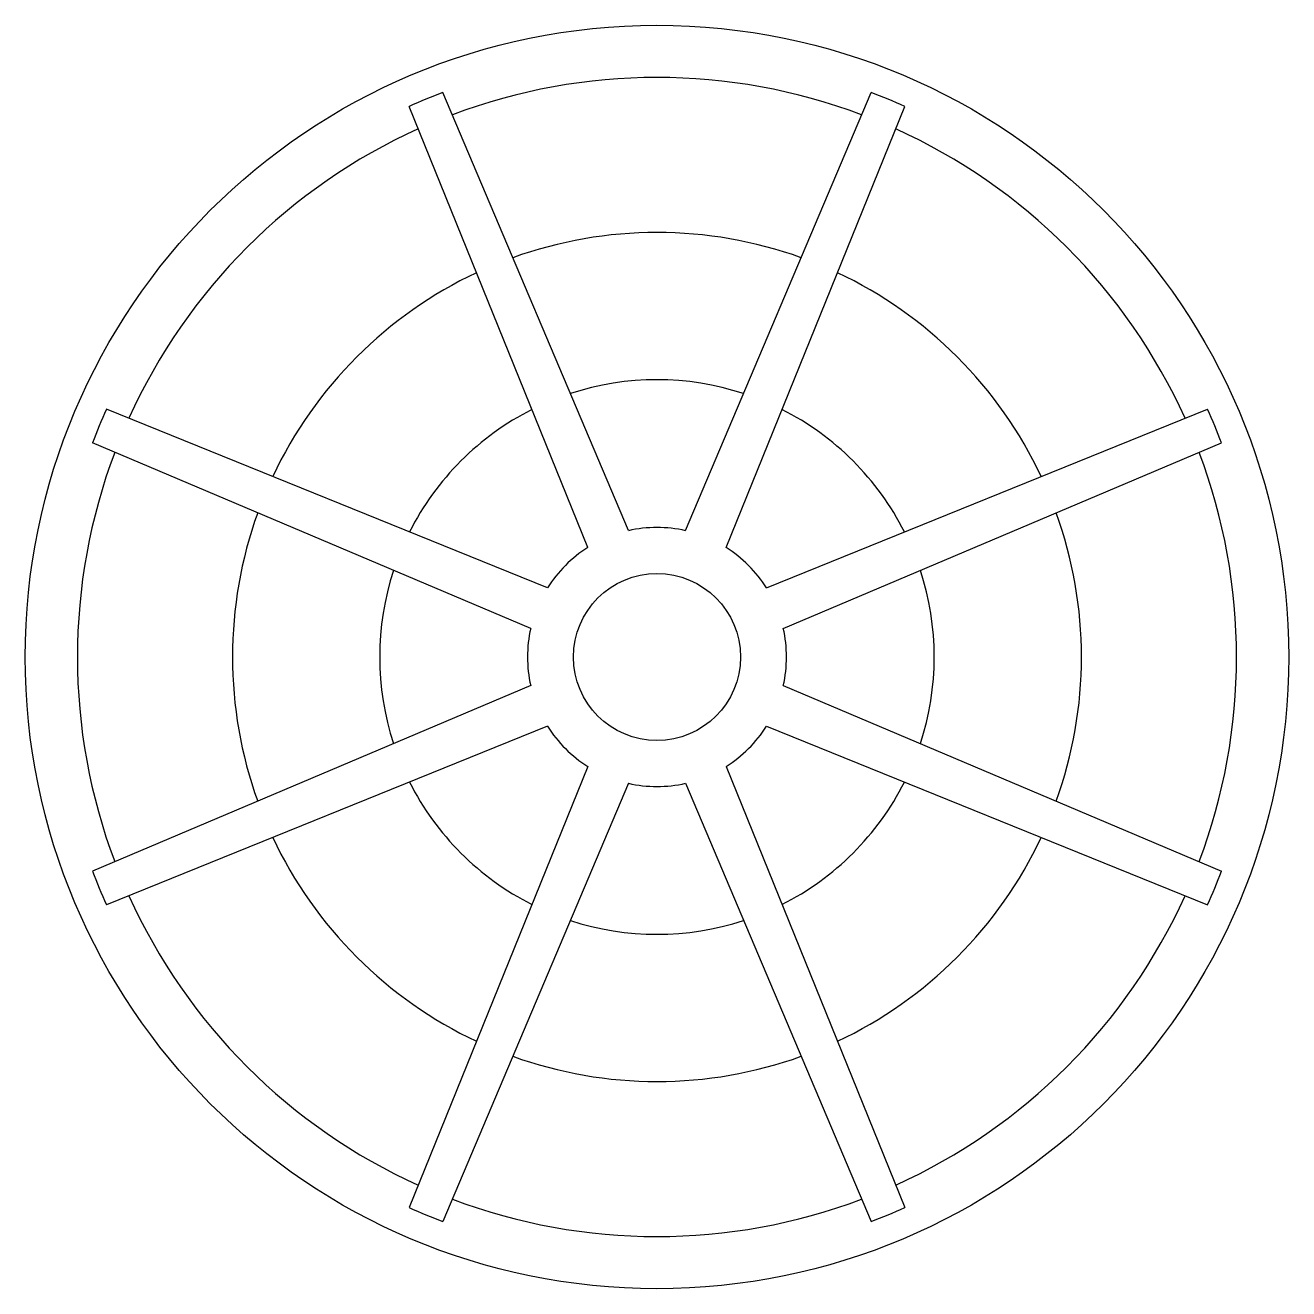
# Model space of a CAD drawing. Header units: millimetres. Extents: x -10131.62 to -10129.92, y -194.5 to -192.81.
import ezdxf

# ---------------------------------------------------------------- set-up
doc = ezdxf.new("R2010")
doc.units = ezdxf.units.MM
doc.layers.add('Tub_água_reservatórios', color=3, linetype='Continuous')

msp = doc.modelspace()

# ---------------------------------------------------------------- linework, layer by layer
at = {"layer": 'Tub_água_reservatórios', "color": 2}
for p, q in [((-10130.8082, -193.4886), (-10131.0564, -192.9022)), ((-10130.7317, -193.4886), (-10130.4835, -192.9022)), ((-10130.8624, -193.5111), (-10131.1016, -192.9209)), ((-10130.6775, -193.5111), (-10130.4383, -192.9209)), ((-10130.9165, -193.5652), (-10131.5068, -193.326)), ((-10130.6234, -193.5652), (-10130.0332, -193.326)), ((-10130.939, -193.6194), (-10131.5255, -193.3712)), ((-10130.6009, -193.6194), (-10130.0145, -193.3712)), ((-10130.939, -193.6959), (-10131.5255, -193.9442)), ((-10130.6009, -193.6959), (-10130.0145, -193.9442)), ((-10130.9165, -193.7502), (-10131.5068, -193.9893)), ((-10130.6234, -193.7502), (-10130.0332, -193.9893)), ((-10130.8624, -193.8043), (-10131.1016, -194.3945)), ((-10130.6775, -193.8043), (-10130.4383, -194.3945)), ((-10130.8082, -193.8267), (-10131.0564, -194.4132)), ((-10130.7317, -193.8267), (-10130.4835, -194.4132))]:
    msp.add_line(p, q, dxfattribs=at)
at = {"layer": 'Tub_água_reservatórios'}
msp.add_circle((-10130.77, -193.6577), 0.8454, dxfattribs=at)
at = {"layer": 'Tub_água_reservatórios', "color": 2}
msp.add_circle((-10130.77, -193.6577), 0.1117, dxfattribs=at)
at = {"layer": 'Tub_água_reservatórios', "color": 1}
for radius, start, end in [(0.7756, 69.3251, 110.6749), (0.7756, 114.3251, 155.6749), (0.7756, 24.3251, 65.6749), (0.5681, 70.1532, 109.8468), (0.5681, 115.1532, 154.8468), (0.5681, 25.1532, 64.8468), (0.3711, 71.7985, 108.2015), (0.3711, 116.7985, 153.2015), (0.3711, 26.7985, 63.2015), (0.7756, 159.3251, 200.6749), (0.7756, 339.3251, 20.6749), (0.5681, 160.1532, 199.8468), (0.5681, 340.1532, 19.8468), (0.3711, 161.7985, 198.2015), (0.3711, 341.7985, 18.2015), (0.3711, 206.7985, 243.2015), (0.3711, 296.7985, 333.2015), (0.5681, 205.1532, 244.8468), (0.5681, 295.1532, 334.8468), (0.7756, 204.3251, 245.6749), (0.7756, 294.3251, 335.6749), (0.3711, 251.7985, 288.2015), (0.5681, 250.1532, 289.8468), (0.7756, 249.3251, 290.6749)]:
    msp.add_arc((-10130.77, -193.6577), radius, start, end, dxfattribs=at)
at = {"layer": 'Tub_água_reservatórios', "color": 2}
for radius, start, end in [(0.808, 110.7658, 114.2342), (0.808, 65.7658, 69.2342), (0.808, 155.7658, 159.2342), (0.808, 20.7658, 24.2342), (0.1733, 77.2468, 102.7532), (0.1733, 122.2468, 147.7532), (0.1733, 32.2468, 57.7532), (0.1733, 167.2468, 192.7532), (0.1733, 347.2468, 12.7532), (0.1733, 212.2468, 237.7532), (0.1733, 302.2468, 327.7532), (0.1733, 257.2468, 282.7532), (0.808, 200.7658, 204.2342), (0.808, 335.7658, 339.2342), (0.808, 245.7658, 249.2342), (0.808, 290.7658, 294.2342)]:
    msp.add_arc((-10130.77, -193.6577), radius, start, end, dxfattribs=at)

doc.saveas('drawing.dxf')
